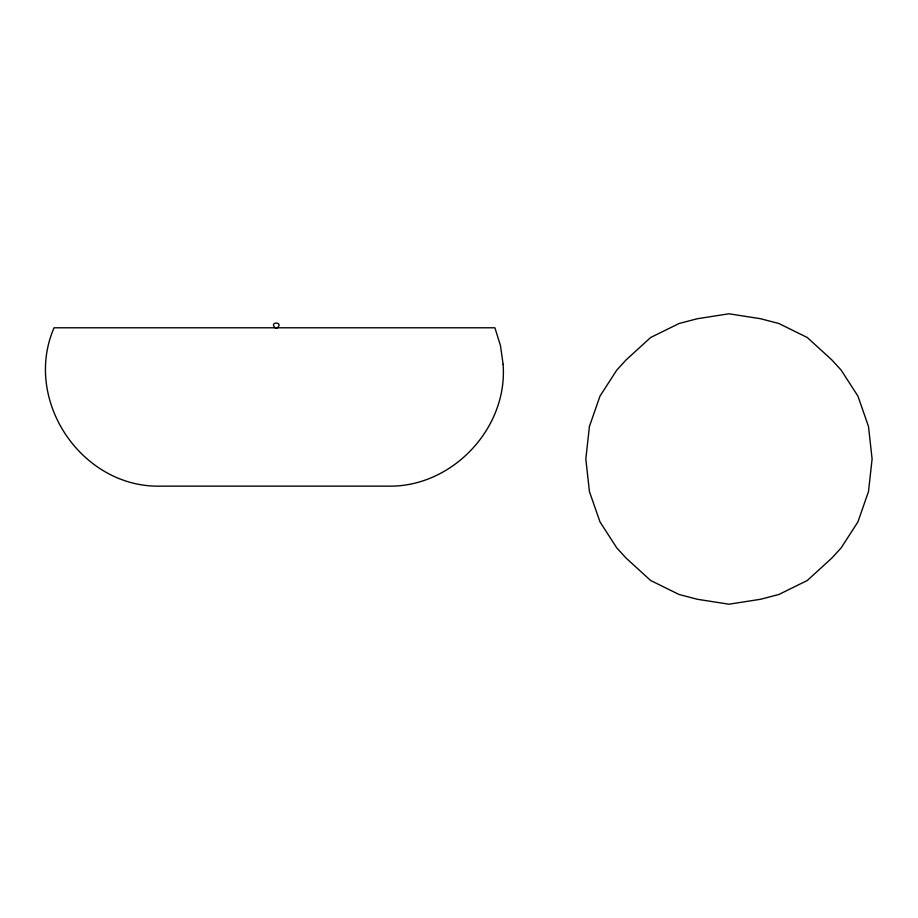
<?xml version="1.0" encoding="UTF-8"?>
<svg xmlns="http://www.w3.org/2000/svg" width="918" height="918" viewBox="0 0 918 918"><rect width="100%" height="100%" fill="white"/><g stroke="black" fill="none" stroke-linecap="round" stroke-linejoin="round"><path stroke-width="1.38" d="M276.926 328.208C284.752 321.392 267.746 321.392 275.572 328.208M503.087 364.251C508.124 428.063 452.207 487.458 388.165 486.138L160.822 486.138C81.736 488.227 22.56 400.294 54.07 327.783L494.917 327.783L500.494 345.684L503.087 364.251M589.425 426.445L585.822 459L589.425 491.555L599.993 521.883L616.793 547.931L626.202 558.19L650.632 580.486L679.079 594.497L697.359 599.27L728.961 604.216L760.563 599.27L778.843 594.497L807.289 580.486L831.719 558.19L841.129 547.931L857.928 521.883L868.497 491.555L872.1 459L868.497 426.445L857.928 396.117L841.129 370.069L831.719 359.81L807.289 337.514L778.843 323.503L760.563 318.73L728.961 313.784L697.359 318.73L679.079 323.503L650.632 337.514L626.202 359.81L616.793 370.069L599.993 396.117L589.425 426.445"/></g></svg>
